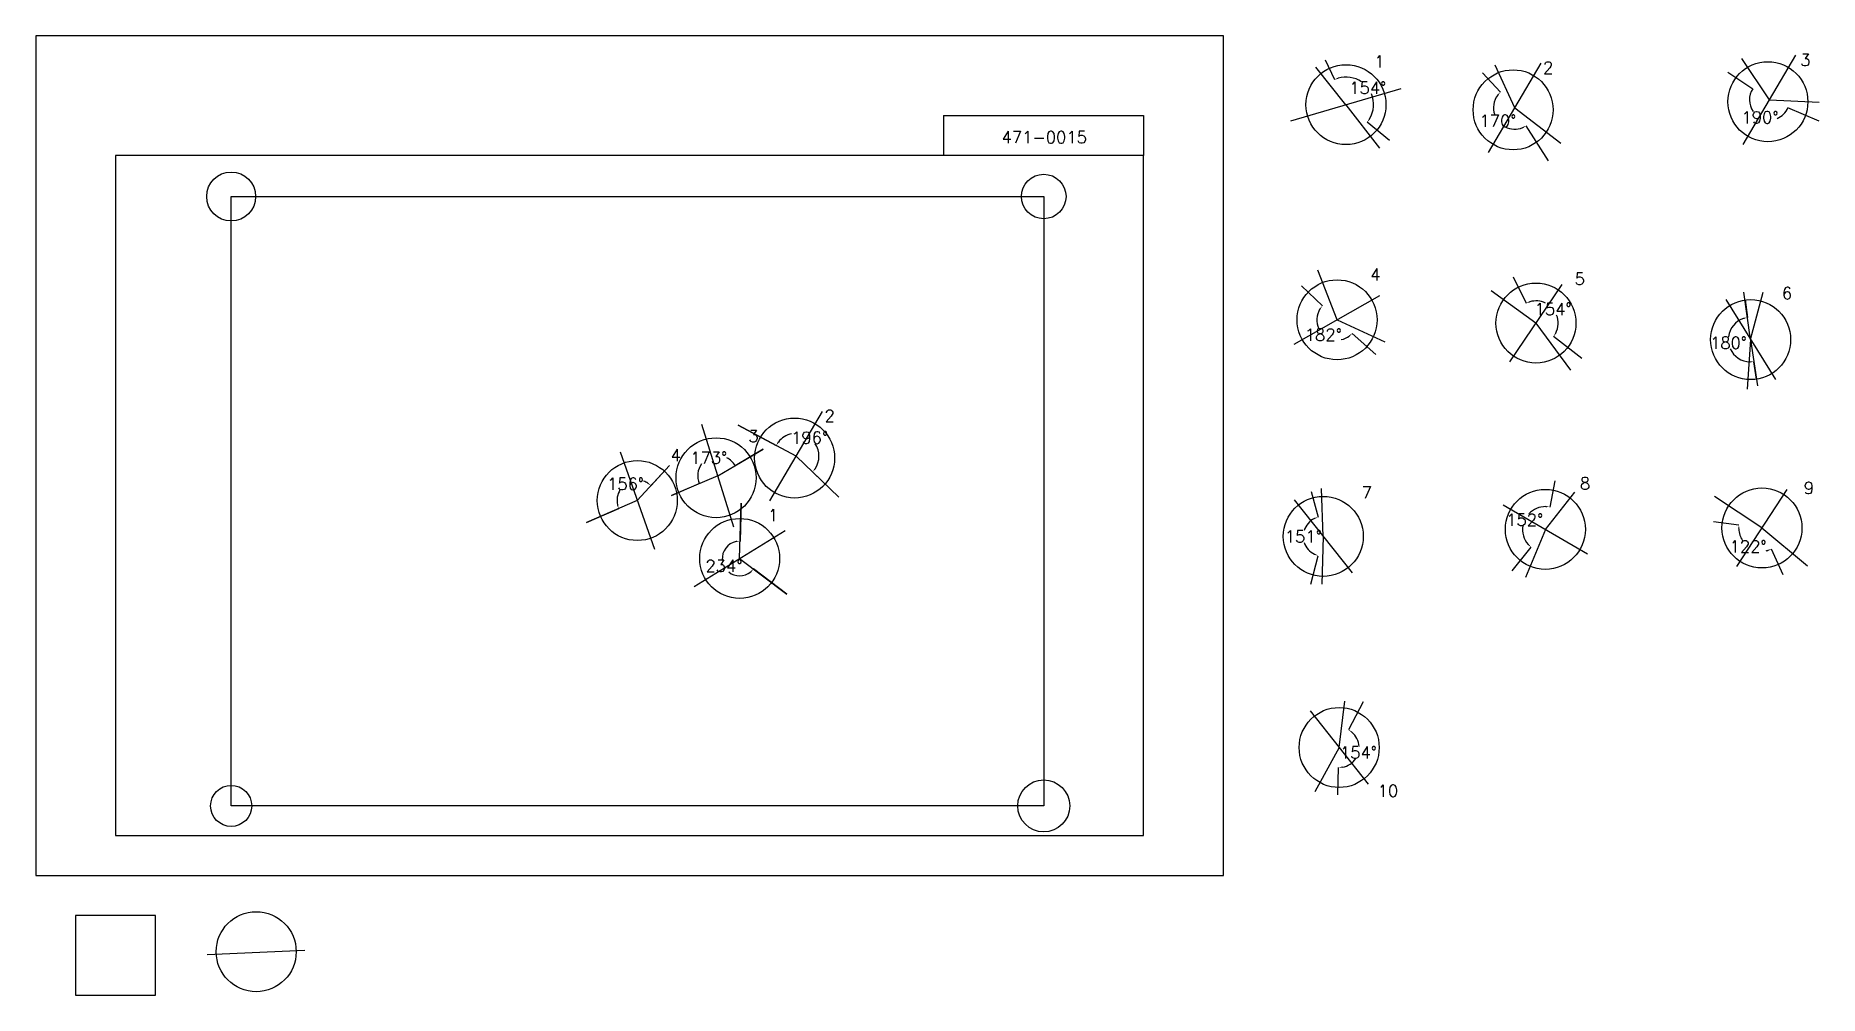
# Model space of a CAD drawing. Extents: x 0 to 2230150, y -150000 to 1050000.
import ezdxf

# ---------------------------------------------------------------- set-up
doc = ezdxf.new("R2010")
doc.units = 0
doc.header["$MEASUREMENT"] = 0
doc.layers.get('0').update_dxf_attribs({"linetype": 'CONTINUOUS'})
doc.layers.get('Defpoints').update_dxf_attribs({"linetype": 'CONTINUOUS'})
for name, color, linetype in [('_0-0_', 7, 'CONTINUOUS'), ('_0-1_V-nasSTD', 7, 'CONTINUOUS'), ('_0-2_番号', 7, 'CONTINUOUS'), ('ADD_LINE', 7, 'CONTINUOUS'), ('文字', 7, 'CONTINUOUS')]:
    doc.layers.add(name, color=color, linetype=linetype)
doc.layers.add('位置合わせ用', color=7, linetype='CONTINUOUS', plot=False)
doc.styles.get("Standard").update_dxf_attribs({"font": 'txt', "height": 15000, "bigfont": 'bigfont.shx'})
doc.dimstyles.get("Standard").update_dxf_attribs({"dimtxt": 0.18, "dimasz": 0.18, "dimexe": 0.18, "dimexo": 0.0625, "dimgap": 0.09, "dimtad": 0, "dimtih": 1, "dimtoh": 1, "dimdec": 4, "dimzin": 0, "dimdsep": 46, "dimtxsty": 'Standard', "dimcen": 0.09, "dimadec": 0, "dimazin": 0, "dimtfac": 1, "dimtdec": 4, "dimtofl": 0, "dimtmove": 0, "dimatfit": 3, "dimfxl": 1, "dimtolj": 1, "dimtzin": 0, "dimarcsym": 0})
picture_1 = doc.add_image_def('image1.jpg', size_in_pixel=(800, 600))

# ---------------------------------------------------------------- blocks, each defined once
blk = doc.blocks.new('-000-CCURVE_ORG002')
at = {"layer": '_0-0_', "color": 5, "linetype": 'Continuous'}
for p, q in [((30, -10), (10, -10)), ((10, -10), (10, -30)), ((30, -30), (30, -10)), ((10, -30), (30, -30))]:
    blk.add_line(p, q, dxfattribs=at)
blk = doc.blocks.new('-008-$$ATRU$$11$$背景色$$色$$0_0_0')
at = {"layer": '_0-2_番号'}
blk.add_blockref('-000-CCURVE_ORG002', (0, 0), dxfattribs=at)
blk = doc.blocks.new('*D27')
at = {"layer": 'ADD_LINE', "color": 0, "linetype": 'Continuous', "lineweight": -2}
for p, q in [((1612482, 1019756), (1623866, 995044)), ((1692790, 918934), (1664951, 941812))]:
    blk.add_line(p, q, dxfattribs=at)
for start, end in [(55.935441, 106.423298), (328.898292, 23.176446)]:
    blk.add_arc((1638300, 963714), 34496, start, end, dxfattribs=at)
at = {"layer": 'ADD_LINE', "color": 0}
for points in [[(1628254, 997582), (1628840, 996022), (1623866, 995045)], [(1667157, 946376), (1668518, 945414), (1664951, 941812)]]:
    blk.add_solid(points, dxfattribs=at)
at = {"layer": 'Defpoints', "color": 0}
for p in [(1612482, 1019756), (1638300, 963714), (1672046, 970868), (1692790, 918934)]:
    blk.add_point(p, dxfattribs=at)
at = {"layer": 'ADD_LINE', "color": 0, "linetype": 'Continuous', "insert": (1665608, 984790), "char_height": 15000, "attachment_point": 5}
blk.add_mtext('\\A1;154%%d', dxfattribs=at)
blk = doc.blocks.new('*D28')
at = {"color": 0, "linetype": 'Continuous', "lineweight": -2}
for p, q in [((1809179, 1003391), (1831324, 979396)), ((1891517, 893504), (1863720, 937271))]:
    blk.add_line(p, q, dxfattribs=at)
for start, end in [(143.458517, 199.177328), (242.968088, 291.666013)]:
    blk.add_arc((1849418, 959791), 26678, start, end, dxfattribs=at)
at = {"color": 0}
for points in [[(1828604, 975119), (1827364, 976233), (1831324, 979396)], [(1859646, 934256), (1858888, 935740), (1863721, 937271)]]:
    blk.add_solid(points, dxfattribs=at)
at = {"layer": 'Defpoints', "color": 0}
for p in [(1809179, 1003391), (1849418, 959791), (1823088, 955491), (1891518, 893504)]:
    blk.add_point(p, dxfattribs=at)
at = {"color": 0, "linetype": 'Continuous', "insert": (1828270, 943528), "char_height": 15000, "attachment_point": 5}
blk.add_mtext('\\A1;170%%d', dxfattribs=at)
blk = doc.blocks.new('*D31')
at = {"layer": 'ADD_LINE', "color": 0, "linetype": 'Continuous', "lineweight": -2}
for p, q in [((2115662, 1004203), (2146913, 983688)), ((2230150, 942907), (2190978, 959896))]:
    blk.add_line(p, q, dxfattribs=at)
for start, end in [(146.716384, 215.556167), (291.744567, 336.55299)]:
    blk.add_arc((2167922, 969896), 25131, start, end, dxfattribs=at)
at = {"layer": 'ADD_LINE', "color": 0}
for points in [[(2146913, 983688), (2146913, 983688), (2146913, 983688)], [(2190978, 959896), (2190978, 959896), (2190978, 959896)]]:
    blk.add_solid(points, dxfattribs=at)
at = {"layer": 'Defpoints', "color": 0}
for p in [(2115662, 1004204), (2167922, 969896), (2146156, 957332), (2230150, 942907)]:
    blk.add_point(p, dxfattribs=at)
at = {"layer": 'ADD_LINE', "color": 0, "linetype": 'Continuous', "insert": (2155982, 947782), "char_height": 15000, "attachment_point": 5}
blk.add_mtext('\\A1;190%%d', dxfattribs=at)
blk = doc.blocks.new('*D492')
at = {"color": 0, "linetype": 'Continuous', "lineweight": -2}
for p, q in [((1582560, 737261), (1608834, 712185)), ((1675657, 651191), (1646046, 677753))]:
    blk.add_line(p, q, dxfattribs=at)
for start, end in [(147.654398, 205.986177), (282.024317, 306.788949)]:
    blk.add_arc((1627174, 694681), 25352, start, end, dxfattribs=at)
at = {"color": 0}
for points in [[(1606412, 707733), (1605099, 708759), (1608834, 712185)], [(1642919, 673763), (1641794, 674993), (1646046, 677753)]]:
    blk.add_solid(points, dxfattribs=at)
at = {"layer": 'Defpoints', "color": 0}
for p in [(1582560, 737262), (1627174, 694681), (1602920, 687300), (1675658, 651190)]:
    blk.add_point(p, dxfattribs=at)
at = {"color": 0, "linetype": 'Continuous', "insert": (1609955, 676073), "char_height": 15000, "attachment_point": 5}
blk.add_mtext('\\A1;182%%d', dxfattribs=at)
blk = doc.blocks.new('*D493')
at = {"color": 0, "linetype": 'Continuous', "lineweight": -2}
for p, q in [((1847215, 748386), (1863522, 715452)), ((1933285, 646506), (1897834, 673710))]:
    blk.add_line(p, q, dxfattribs=at)
for start, end in [(64.877904, 105.999917), (332.840982, 21.383423)]:
    blk.add_arc((1875830, 690596), 27737, start, end, dxfattribs=at)
at = {"color": 0}
for points in [[(1867883, 718035), (1868485, 716481), (1863522, 715453)], [(1899804, 678380), (1901213, 677489), (1897835, 673710)]]:
    blk.add_solid(points, dxfattribs=at)
at = {"layer": 'Defpoints', "color": 0}
for p in [(1847214, 748386), (1887525, 715747), (1875830, 690596), (1933286, 646506)]:
    blk.add_point(p, dxfattribs=at)
at = {"color": 0, "linetype": 'Continuous', "insert": (1897257, 708209), "char_height": 15000, "attachment_point": 5}
blk.add_mtext('\\A1;154%%d', dxfattribs=at)
blk = doc.blocks.new('*D494')
at = {"color": 0, "linetype": 'Continuous', "lineweight": -2}
for p, q in [((2097719, 442479), (2129651, 438247)), ((2185031, 375777), (2170441, 407971))]:
    blk.add_line(p, q, dxfattribs=at)
for start, end in [(182.32444, 213.011449), (280.28229, 284.506363)]:
    blk.add_arc((2158450, 434431), 29051, start, end, dxfattribs=at)
at = {"color": 0}
for points in [[(2130255, 433215), (2128590, 433290), (2129651, 438247)], [(2166004, 405520), (2165449, 407092), (2170441, 407970)]]:
    blk.add_solid(points, dxfattribs=at)
at = {"layer": 'Defpoints', "color": 0}
for p in [(2097719, 442479), (2158450, 434431), (2134111, 418569), (2185032, 375776)]:
    blk.add_point(p, dxfattribs=at)
at = {"color": 0, "linetype": 'Continuous', "insert": (2141135, 411104), "char_height": 15000, "attachment_point": 5}
blk.add_mtext('\\A1;122%%d', dxfattribs=at)
blk = doc.blocks.new('*D495')
at = {"color": 0, "linetype": 'Continuous', "lineweight": -2}
for p, q in [((1899485, 493442), (1893065, 460614)), ((1845899, 380648), (1869761, 410403))]:
    blk.add_line(p, q, dxfattribs=at)
for start, end in [(88.997379, 136.834749), (170.916699, 221.208715)]:
    blk.add_arc((1887594, 432640), 28505, start, end, dxfattribs=at)
at = {"color": 0}
for points in [[(1888005, 460311), (1888181, 461969), (1893065, 460615)], [(1865573, 413259), (1866726, 414463), (1869761, 410403)]]:
    blk.add_solid(points, dxfattribs=at)
at = {"layer": 'Defpoints', "color": 0}
for p in [(1899486, 493442), (1869381, 454567), (1887594, 432640), (1845899, 380648)]:
    blk.add_point(p, dxfattribs=at)
at = {"color": 0, "linetype": 'Continuous', "insert": (1861739, 444640), "char_height": 15000, "attachment_point": 5}
blk.add_mtext('\\A1;152%%d', dxfattribs=at)
blk = doc.blocks.new('*D496')
at = {"color": 0, "linetype": 'Continuous', "lineweight": -2}
for p, q in [((1594921, 479957), (1603443, 448007)), ((1594453, 364310), (1603625, 399771))]:
    blk.add_line(p, q, dxfattribs=at)
for start, end in [(116.442259, 162.722612), (197.730428, 243.989803)]:
    blk.add_arc((1609870, 423913), 24936, start, end, dxfattribs=at)
at = {"color": 0}
for points in [[(1599060, 445461), (1598471, 447020), (1603443, 448007)], [(1598646, 400720), (1599223, 402284), (1603625, 399771)]]:
    blk.add_solid(points, dxfattribs=at)
at = {"layer": 'Defpoints', "color": 0}
for p in [(1594921, 479958), (1587247, 434403), (1609870, 423913), (1594453, 364310)]:
    blk.add_point(p, dxfattribs=at)
at = {"color": 0, "linetype": 'Continuous', "insert": (1584933, 423819), "char_height": 15000, "attachment_point": 5}
blk.add_mtext('\\A1;151%%d', dxfattribs=at)
blk = doc.blocks.new('*D497')
at = {"color": 0, "linetype": 'Continuous', "lineweight": -2}
for p, q in [((2137280, 719501), (2140368, 697666)), ((2151611, 620534), (2148379, 642348))]:
    blk.add_line(p, q, dxfattribs=at)
for start, end in [(108.314688, 172.816777), (204.310121, 268.164898)]:
    blk.add_arc((2144282, 669994), 27948, start, end, dxfattribs=at)
at = {"color": 0}
for points in [[(2135690, 695715), (2135310, 697337), (2140368, 697666)], [(2143435, 641228), (2143339, 642892), (2148379, 642348)]]:
    blk.add_solid(points, dxfattribs=at)
at = {"layer": 'Defpoints', "color": 0}
for p in [(2137280, 719501), (2144282, 669994), (2122350, 652671), (2151611, 620534)]:
    blk.add_point(p, dxfattribs=at)
at = {"color": 0, "linetype": 'Continuous', "insert": (2116623, 665988), "char_height": 15000, "attachment_point": 5}
blk.add_mtext('\\A1;180%%d', dxfattribs=at)
blk = doc.blocks.new('*D662')
at = {"color": 0, "linetype": 'Continuous', "lineweight": -2}
for p, q in [((1659684, 217062), (1641346, 182000)), ((1628066, 100544), (1629066, 134978))]:
    blk.add_line(p, q, dxfattribs=at)
for start, end in [(2.755917, 50.881259), (279.845571, 326.395586)]:
    blk.add_arc((1629789, 159904), 24936, start, end, dxfattribs=at)
at = {"color": 0}
for points in [[(1645980, 179947), (1645064, 178555), (1641346, 182001)], [(1633993, 136166), (1634112, 134504), (1629066, 134978)]]:
    blk.add_solid(points, dxfattribs=at)
at = {"layer": 'Defpoints', "color": 0}
for p in [(1659684, 217062), (1629789, 159904), (1648804, 143771), (1628066, 100544)]:
    blk.add_point(p, dxfattribs=at)
at = {"color": 0, "linetype": 'Continuous', "insert": (1653916, 153603), "char_height": 15000, "attachment_point": 5}
blk.add_mtext('\\A1;154%%d', dxfattribs=at)
blk = doc.blocks.new('*D665')
at = {"layer": 'ADD_LINE', "color": 0, "linetype": 'Continuous', "lineweight": -2}
for p, q in [((881980, 465480), (880768, 418030)), ((939068, 351499), (897528, 383104))]:
    blk.add_line(p, q, dxfattribs=at)
for start, end in [(101.731909, 185.045159), (231.018117, 309.538897)]:
    blk.add_arc((880212, 396279), 21758, start, end, dxfattribs=at)
at = {"layer": 'ADD_LINE', "color": 0}
for points in [[(875862, 416753), (875713, 418413), (880768, 418030)], [(894664, 378922), (893462, 380077), (897528, 383104)]]:
    blk.add_solid(points, dxfattribs=at)
at = {"layer": 'Defpoints', "color": 0}
for p in [(881980, 465480), (880212, 396279), (870902, 376613), (939068, 351499)]:
    blk.add_point(p, dxfattribs=at)
at = {"layer": 'ADD_LINE', "color": 0, "linetype": 'Continuous', "insert": (860595, 386865), "char_height": 15000, "attachment_point": 5}
blk.add_mtext('\\A1;234%%d', dxfattribs=at)
blk = doc.blocks.new('*D668')
at = {"color": 0, "linetype": 'Continuous', "lineweight": -2}
for p, q in [((878321, 562822), (925869, 537633)), ((1004207, 472799), (971402, 504560))]:
    blk.add_line(p, q, dxfattribs=at)
for start, end in [(101.770359, 141.994039), (326.019576, 33.037771)]:
    blk.add_arc((950983, 524328), 28421, start, end, dxfattribs=at)
at = {"color": 0}
for points in [[(927890, 542282), (929289, 541375), (925869, 537633)], [(973903, 508969), (975198, 507919), (971402, 504560)]]:
    blk.add_solid(points, dxfattribs=at)
at = {"layer": 'Defpoints', "color": 0}
for p in [(878320, 562822), (950983, 524328), (977460, 534658), (1004207, 472799)]:
    blk.add_point(p, dxfattribs=at)
at = {"color": 0, "linetype": 'Continuous', "insert": (967686, 547323), "char_height": 15000, "attachment_point": 5}
blk.add_mtext('\\A1;196%%d', dxfattribs=at)
blk = doc.blocks.new('*D671')
at = {"layer": 'ADD_LINE', "color": 0, "linetype": 'Continuous', "lineweight": -2}
for p, q in [((909792, 532815), (874566, 512304)), ((794884, 474995), (829723, 489819))]:
    blk.add_line(p, q, dxfattribs=at)
for start, end in [(143.452895, 203.049385), (30.210768, 63.444068)]:
    blk.add_arc((852848, 499659), 25131, start, end, dxfattribs=at)
at = {"layer": 'ADD_LINE', "color": 0}
for points in [[(874566, 512304), (874566, 512304), (874566, 512304)], [(829723, 489819), (829723, 489819), (829723, 489819)]]:
    blk.add_solid(points, dxfattribs=at)
at = {"layer": 'Defpoints', "color": 0}
for p in [(832152, 513916), (909792, 532815), (852848, 499659), (794884, 474995)]:
    blk.add_point(p, dxfattribs=at)
at = {"layer": 'ADD_LINE', "color": 0, "linetype": 'Continuous', "insert": (841583, 522124), "char_height": 15000, "attachment_point": 5}
blk.add_mtext('\\A1;173%%d', dxfattribs=at)
blk = doc.blocks.new('*D674')
at = {"color": 0, "linetype": 'Continuous', "lineweight": -2}
for p, q in [((792688, 512321), (769469, 487310)), ((688759, 441048), (728983, 458594))]:
    blk.add_line(p, q, dxfattribs=at)
for start, end in [(58.44617, 72.003531), (148.679349, 192.248564)]:
    blk.add_arc((752220, 468730), 25352, start, end, dxfattribs=at)
at = {"color": 0}
for points in [[(764983, 489670), (765991, 490998), (769469, 487310)], [(726652, 463095), (728238, 463608), (728982, 458594)]]:
    blk.add_solid(points, dxfattribs=at)
at = {"layer": 'Defpoints', "color": 0}
for p in [(792688, 512322), (729957, 480858), (752220, 468730), (688759, 441048)]:
    blk.add_point(p, dxfattribs=at)
at = {"color": 0, "linetype": 'Continuous', "insert": (737553, 489409), "char_height": 15000, "attachment_point": 5}
blk.add_mtext('\\A1;156%%d', dxfattribs=at)

msp = doc.modelspace()

# ---------------------------------------------------------------- linework, layer by layer
at = {"layer": '_0-1_V-nasSTD', "color": 7, "linetype": 'Continuous'}
for p, q in [((1485000, 1050000), (0, 1050000)), ((0, 1050000), (0, 0)), ((1485000, 1050000), (0, 1050000)), ((0, 1050000), (0, 0)), ((1485000, 0), (1485000, 1050000)), ((1485000, 0), (1485000, 1050000)), ((1135000, 950000), (1135000, 900000)), ((1135000, 950000), (1385000, 950000)), ((1385000, 950000), (1385000, 900000)), ((1385000, 900000), (100000, 900000)), ((100000, 900000), (100000, 50000)), ((1385000, 50000), (1385000, 900000)), ((100000, 50000), (1385000, 50000)), ((0, 0), (1485000, 0)), ((0, 0), (1485000, 0))]:
    msp.add_line(p, q, dxfattribs=at)
at = {"layer": 'ADD_LINE', "color": 5, "linetype": 'Continuous'}
for p, q in [((1638300.12759, 963713.94411), (1600657, 1010465.5)), ((1849417.68706, 959791.40858), (1824731.61592, 1013095)), ((2167921.53926, 969895.92252), (2133337.061, 1021586.01265)), ((1638300.12759, 963713.94411), (1680185.5, 909330)), ((1849417.68706, 959791.40858), (1907070.5, 915461)), ((2167921.53926, 969895.92252), (2230150.4375, 966693.63309)), ((1627173.85936, 694681.42053), (1603053, 756584)), ((1875829.60478, 690595.69901), (1819695, 730821)), ((2144282.17651, 669993.66595), (2135874.84661, 729434.5)), ((2144282.17651, 669993.66595), (2159881.11393, 729434.5)), ((1627173.85936, 694681.42053), (1686782, 666999.5)), ((1875829.60478, 690595.69901), (1919233, 631868.5)), ((2144282.17651, 669993.66595), (2139973.5, 607862)), ((2144282.17651, 669993.66595), (2152852.5, 612158.5)), ((950983.34608, 524328.40858), (878320.55523, 562822.47074)), ((852848.03926, 499658.75), (909792.5, 532815)), ((950983.34608, 524328.40858), (1004207, 472799)), ((752220.375, 468730), (792688.5, 512321.5)), ((852848.03926, 499658.75), (794884, 474995)), ((752220.375, 468730), (688758.73029, 441048.07947)), ((1609869.59541, 423912.59025), (1607859.5021, 483624.43754)), ((1887594.19761, 432639.77192), (1924592.5, 479202.5)), ((2158449.59821, 434430.75199), (2099218, 473956.5)), ((880211.75, 396278.94411), (881980, 465480)), ((1609869.59541, 423912.59025), (1608159.50179, 364310.06247)), ((1887594.19761, 432639.77192), (1862762, 372404)), ((2158449.59821, 434430.75199), (2215384.5, 387018.5)), ((880211.75, 396278.94411), (939067.98109, 351498.53968)), ((1629789, 159904), (1636845.5, 217647.28885)), ((1629789, 159904), (1599375.79815, 104642.5))]:
    msp.add_line(p, q, dxfattribs=at)
at = {"layer": 'ADD_LINE', "color": 1, "linetype": 'Continuous'}
for p, q in [((1816519.43706, 903878.65858), (1882315.93706, 1015704.15858)), ((2135023.28926, 913983.17252), (2200819.78926, 1025808.67252)), ((1569397.37759, 943664.44411), (1707202.87759, 983763.44411)), ((1843082.10478, 642335.94901), (1908577.10478, 738855.44901)), ((1573690.48436, 664418.92053), (1680657.23436, 724943.92053)), ((2113351.05151, 720119.29095), (2175213.30151, 619868.04095)), ((918085.09608, 468415.65858), (983881.59608, 580241.15858)), ((872975.28926, 435617.5), (832720.78926, 563700)), ((730662.90392, 529757.27052), (773777.84608, 407702.72948)), ((1573599.84541, 469670.84025), (1646139.34541, 378154.34025)), ((2126994.59821, 386171.00199), (2189904.59821, 482690.50199)), ((1835025.69761, 463233.02192), (1940162.69761, 402046.52192)), ((823489.75, 361147.69411), (936933.75, 431410.19411)), ((1593519.25, 205662.25), (1666058.75, 114145.75)), ((214262.32302, -98799.56876), (336470.78129, -93322.43898))]:
    msp.add_line(p, q, dxfattribs=at)
at = {"layer": 'ADD_LINE', "color": 5, "linetype": 'ByBlock'}
for centre in [(1638300.12759, 963713.94411), (1847299.84098, 957259.81804), (2165803.69318, 967364.33199), (1627173.85936, 694681.42053), (1875829.60478, 690595.69901), (2144282.17651, 669993.66595), (948865.5, 521796.81804), (850730.19318, 497127.15947), (752220.375, 468730), (1609869.59541, 423912.59025), (1887594.19761, 432639.77192), (2158449.59821, 434430.75199), (880211.75, 396278.94411), (1629789, 159904), (275704.61091, -95468.83904)]:
    msp.add_circle(centre, 50000, dxfattribs=at)
at = {"layer": '位置合わせ用', "color": 5, "linetype": 'Continuous'}
for centre, radius in [((244424.4, 848880.595), 30579.2687), ((1260424.4, 848880.595), 27848.33235), ((244424.4, 86880.595), 25672.78835), ((1260424.4, 86880.595), 32483.49996)]:
    msp.add_circle(centre, radius, dxfattribs=at)

# ---------------------------------------------------------------- block references
at = {"layer": '_0-0_', "xscale": 5000, "yscale": 5000, "zscale": 5000}
msp.add_blockref('-008-$$ATRU$$11$$背景色$$色$$0_0_0', (0, 0), dxfattribs=at)

# ---------------------------------------------------------------- texts
at = {"layer": '文字', "color": 5, "linetype": 'Continuous'}
for s, p in [('3', (2206162.5, 1012123.5)), ('1', (1673664.84659, 1010338.61449)), ('2', (1884735.5, 1002469.5)), ('4', (1668695.5, 743754)), ('5', (1924216.5, 738393)), ('6', (2183311.5, 720524.5)), ('2', (986301.15902, 567006.5)), ('3', (891089, 541886.32748)), ('4', (793742.01564, 517802.57947)), ('8', (1930840.69761, 482615.93968)), ('9', (2210625.69761, 476897.98348)), ('7', (1657991.59541, 471180.02727)), ('1', (915576.469, 442903.61449)), ('10', (1677911, 98195.5))]:
    msp.add_text(s, height=15000, dxfattribs=at).set_placement(p)
at = {"layer": '文字', "linetype": 'Continuous'}
msp.add_text('471-0015', height=15000, dxfattribs=at).set_placement((1207698.06436, 915464.91089))

# ---------------------------------------------------------------- dimensions: what is measured, and where the dimension line sits
at = {"color": 5, "linetype": 'Continuous'}
for base, center, p1, p2, picture, middle in [((1823088.23526, 955490.96023), (1849417.68706, 959791.40858), (1809178.77504, 1003391.05715), (1891517.5, 893504), '*D28', (1828269.9978, 943527.67201)), ((1602919.66927, 687300.1765), (1627173.85936, 694681.42053), (1582560, 737261.5), (1675657.5, 651190.5), '*D492', (1609955.37168, 676073.03042)), ((1887525.02456, 715746.55986), (1875829.60478, 690595.69901), (1847214.5, 748386.5), (1933285.5, 646506), '*D493', (1897256.73514, 708208.95339)), ((2122350.14113, 652670.99813), (2144282.17651, 669993.66595), (2137279.85621, 719500.91301), (2151611.40936, 620533.75951), '*D497', (2116622.71578, 665988.26601)), ((977460.27653, 534658.46992), (950983.34608, 524328.40858), (878320.5, 562822.5), (1004207, 472799), '*D668', (967685.90142, 547323.2484)), ((729956.9821, 480858.05989), (752220.375, 468730), (792688.5, 512321.5), (688758.73029, 441048.07947), '*D674', (737553.14772, 489408.99766)), ((1869381.14317, 454567.03326), (1887594.19761, 432639.77192), (1899485.5, 493442.5), (1845899, 380648), '*D495', (1861738.50652, 444639.91276)), ((1587247.09662, 434402.94997), (1609869.59541, 423912.59025), (1594921, 479957.5), (1594452.55209, 364310), '*D496', (1584933.35154, 423818.56891)), ((2134111.47282, 418568.6119), (2158449.59821, 434430.75199), (2097719, 442479), (2185031.5, 375776.5), '*D494', (2141135.0292, 411103.5675)), ((1648803.90553, 143771.4718), (1629789, 159904), (1659684.47103, 217061.94462), (1628066.5, 100544), '*D662', (1653916.18486, 153602.8851))]:
    dim = msp.add_angular_dim_3p(base=base, center=center, p1=p1, p2=p2, dimstyle='Standard', override={"dimasz": 5000, "dimtmove": 2}, dxfattribs=at)
    dim.commit()
    dim.dimension.update_dxf_attribs({"geometry": picture, "text_midpoint": middle})
at = {"layer": 'ADD_LINE', "color": 5, "linetype": 'Continuous'}
for base, center, p1, p2, override, picture, middle in [((1672045.78438, 970867.8893), (1638300.12759, 963713.94411), (1612481.5, 1019756.5), (1692790, 918933.5), {"dimasz": 5000, "dimtmove": 2}, '*D27', (1665608.30751, 984790.2719)), ((2146156.07889, 957332.10205), (2167921.53926, 969895.92252), (2115661.5, 1004203.5), (2230150.5, 942906.93528), {"dimtmove": 2}, '*D31', (2155981.84538, 947781.93238)), ((832152.3854, 513916.19583), (852848.03926, 499658.75), (909792.5, 532815), (794884, 474995), {"dimtmove": 2}, '*D671', (841583.45362, 522124.14473)), ((870902.3864, 376612.87299), (880211.75, 396278.94411), (881980, 465480), (939067.98109, 351498.53968), {"dimasz": 5000, "dimtmove": 2}, '*D665', (860595.32412, 386865.41983))]:
    dim = msp.add_angular_dim_3p(base=base, center=center, p1=p1, p2=p2, dimstyle='Standard', override=override, dxfattribs=at)
    dim.commit()
    dim.dimension.update_dxf_attribs({"geometry": picture, "text_midpoint": middle})

# ---------------------------------------------------------------- pictures from other files: only their frames are drawn
image = msp.add_image(picture_1, insert=(244424.4, 86880.595), size_in_units=(1016000, 762000), dxfattribs=at)
image.dxf.flags = 7

doc.saveas('drawing.dxf')
